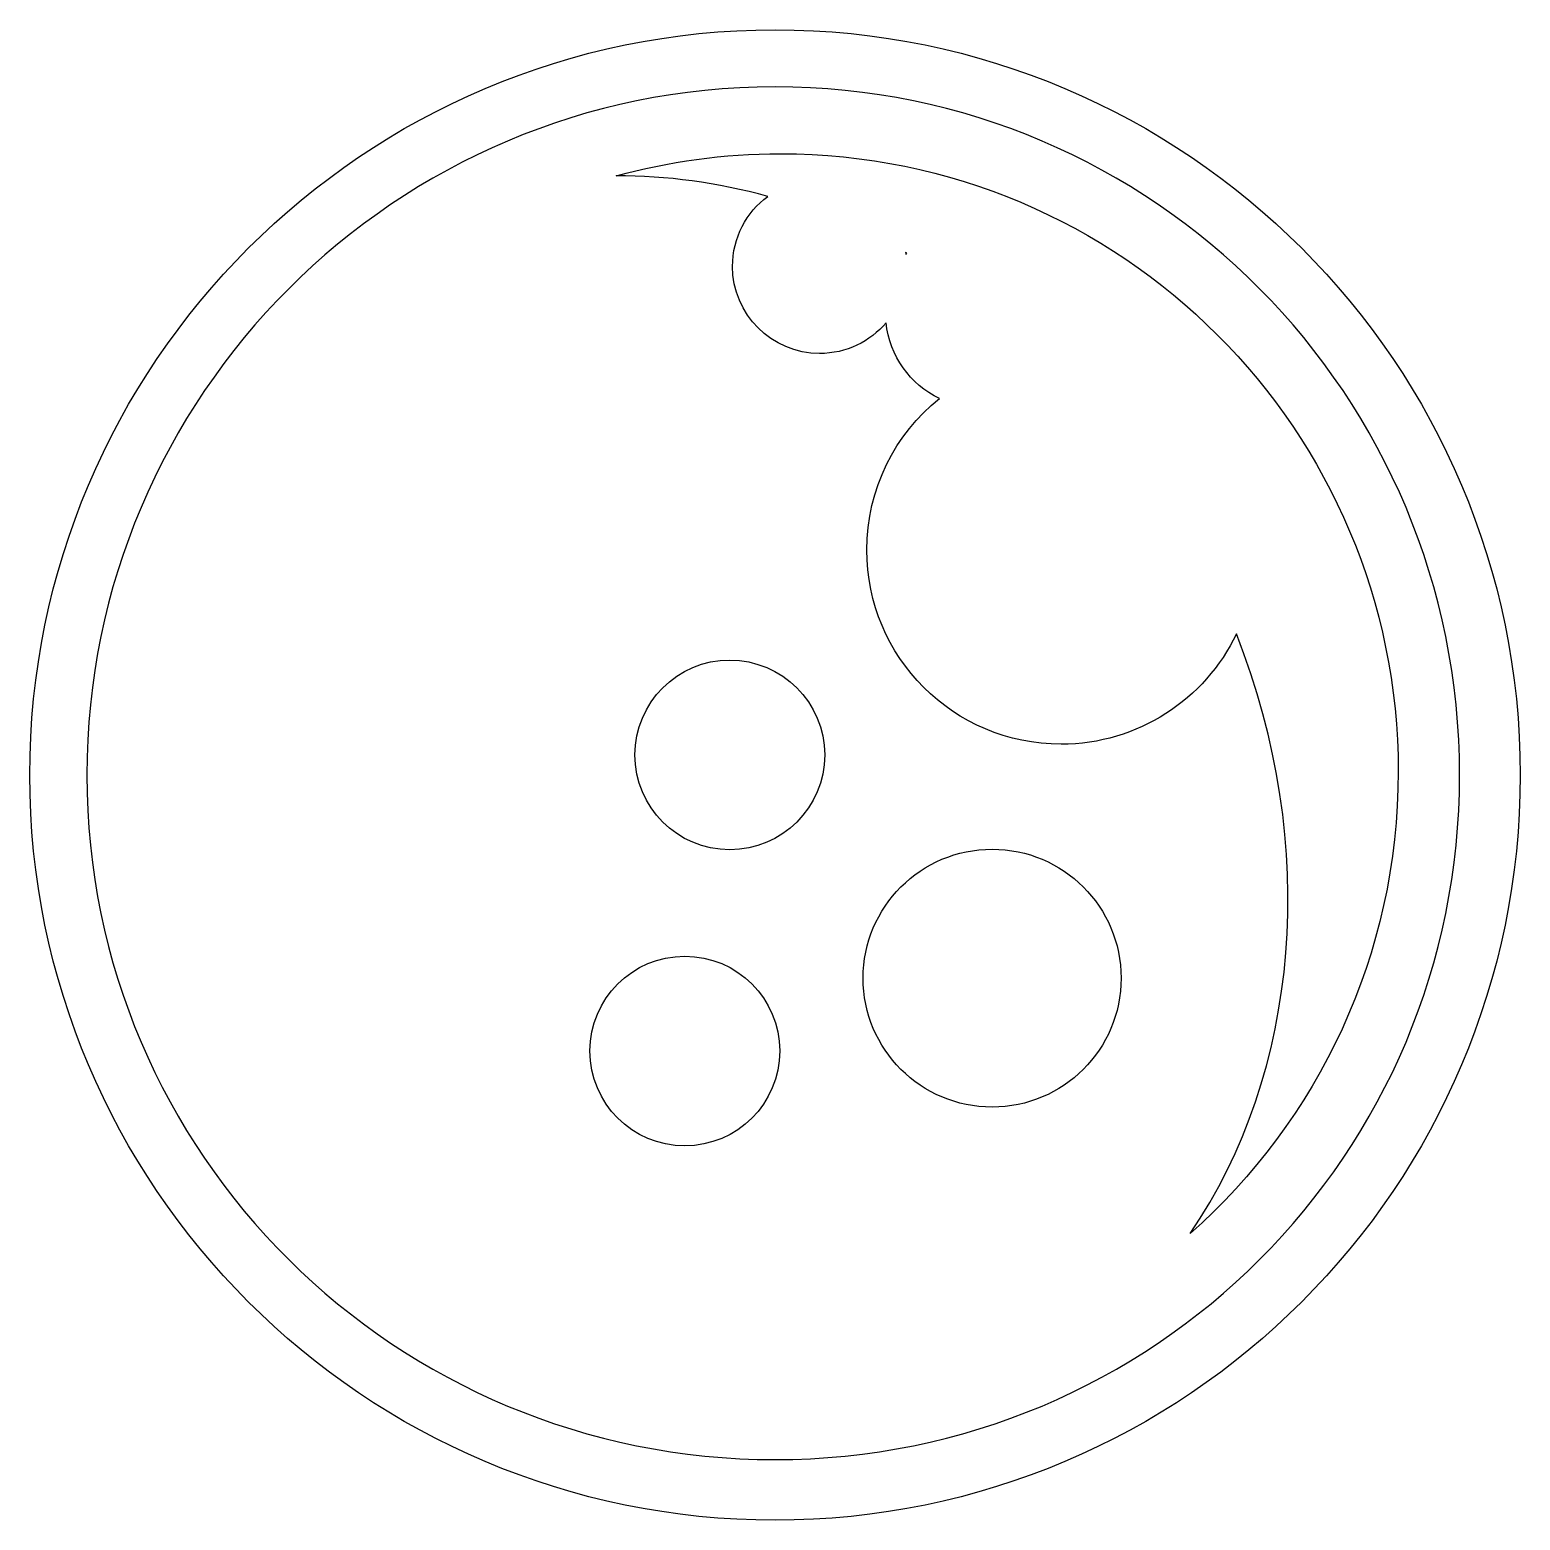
# Model space of a CAD drawing. Header units: centimetres. Extents: x -9.9 to 10, y -9.9 to 10.
import ezdxf

# ---------------------------------------------------------------- set-up
doc = ezdxf.new("R2010")
doc.units = ezdxf.units.CM
doc.header["$MEASUREMENT"] = 0
doc.layers.add('Layer 1', color=7, linetype='Continuous')

msp = doc.modelspace()

# ---------------------------------------------------------------- linework, layer by layer
at = {"layer": 'Layer 1'}
for points, knots in [([(0.06199, 10.03598), (-5.44051, 10.03598), (-9.91348, 5.56322), (-9.91348, 0.0606), (-9.91348, 0.0606), (-9.91348, -5.44181), (-5.4406, -9.91339), (0.0619, -9.91339), (0.0619, -9.91339), (5.56431, -9.91339), (10.03589, -5.44181), (10.03589, 0.0606), (10.03589, 0.0606), (10.03598, 5.56322), (5.56427, 10.03598), (0.06199, 10.03598)], [0, 0, 0, 0, 0.2, 0.2, 0.2, 0.2, 0.4, 0.4, 0.4, 0.4, 0.6, 0.6, 0.6, 0.6, 1, 1, 1, 1]), ([(0.06199, 9.27299), (5.13834, 9.27299), (9.22551, 5.13724), (9.22551, 0.06055), (9.22551, 0.06055), (9.22551, -5.01588), (5.13851, -9.10284), (0.06199, -9.10297), (0.06199, -9.10297), (-5.01461, -9.10301), (-9.15045, -5.01588), (-9.15045, 0.0606), (-9.15045, 0.0606), (-9.15045, 5.1372), (-5.01449, 9.27295), (0.06199, 9.27295), (0.06199, 9.27295), (0.06199, 9.27295), (0.06199, 9.27299), (0.06199, 9.27299)], [0, 0, 0, 0, 0.16666667, 0.16666667, 0.16666667, 0.16666667, 0.33333333, 0.33333333, 0.33333333, 0.33333333, 0.5, 0.5, 0.5, 0.5, 0.66666667, 0.66666667, 0.66666667, 0.66666667, 1, 1, 1, 1]), ([(0.13439, 8.37692), (-0.6275, 8.37692), (-1.36426, 8.2734), (-2.06492, 8.08048), (-2.06492, 8.08048), (-1.38855, 8.08398), (-0.70597, 7.99041), (-0.03424, 7.80639), (-0.03424, 7.80639), (-0.32115, 7.59429), (-0.50728, 7.25374), (-0.50728, 6.86942), (-0.50728, 6.86942), (-0.50728, 6.22552), (0.01501, 5.70322), (0.65888, 5.70322), (0.65888, 5.70322), (1.01537, 5.70322), (1.33441, 5.86346), (1.54837, 6.11562), (1.54837, 6.11562), (1.59383, 5.66737), (1.87264, 5.28828), (2.26122, 5.10106), (2.26122, 5.10106), (1.66884, 4.62414), (1.29009, 3.89269), (1.29009, 3.07299), (1.29009, 3.07299), (1.29009, 1.63666), (2.45363, 0.47308), (3.88996, 0.47308), (3.88996, 0.47308), (4.92392, 0.47308), (5.81754, 1.07524), (6.23686, 1.94896), (6.23686, 1.94896), (7.35903, -0.88709), (7.08688, -3.91972), (5.62015, -6.07619), (5.62015, -6.07619), (7.32648, -4.56164), (8.40324, -2.35293), (8.40324, 0.108), (8.40324, 0.108), (8.40324, 4.67416), (4.70047, 8.37689), (0.13444, 8.37689), (0.13444, 8.37689), (0.13444, 8.37689), (0.13439, 8.37692), (0.13439, 8.37692)], [0, 0, 0, 0, 0.07142857, 0.07142857, 0.07142857, 0.07142857, 0.14285714, 0.14285714, 0.14285714, 0.14285714, 0.21428571, 0.21428571, 0.21428571, 0.21428571, 0.28571429, 0.28571429, 0.28571429, 0.28571429, 0.35714286, 0.35714286, 0.35714286, 0.35714286, 0.42857143, 0.42857143, 0.42857143, 0.42857143, 0.5, 0.5, 0.5, 0.5, 0.57142857, 0.57142857, 0.57142857, 0.57142857, 0.64285714, 0.64285714, 0.64285714, 0.64285714, 0.71428571, 0.71428571, 0.71428571, 0.71428571, 0.78571429, 0.78571429, 0.78571429, 0.78571429, 0.85714286, 0.85714286, 0.85714286, 0.85714286, 1, 1, 1, 1]), ([(1.8093, 7.05656), (1.81495, 7.05344), (1.82069, 7.05045), (1.82642, 7.04728), (1.82642, 7.04728), (1.82203, 7.04197), (1.81748, 7.03691), (1.81322, 7.03151), (1.81322, 7.03151), (1.81204, 7.03994), (1.81061, 7.04821), (1.80926, 7.05656), (1.80926, 7.05656), (1.80926, 7.05656), (1.8093, 7.05656), (1.8093, 7.05656)], [0, 0, 0, 0, 0.2, 0.2, 0.2, 0.2, 0.4, 0.4, 0.4, 0.4, 0.6, 0.6, 0.6, 0.6, 1, 1, 1, 1]), ([(-0.54422, 1.59977), (-1.2456, 1.59977), (-1.81322, 1.0308), (-1.81322, 0.32946), (-1.81322, 0.32946), (-1.81322, -0.37192), (-1.24564, -0.93954), (-0.54422, -0.93954), (-0.54422, -0.93954), (0.15716, -0.93954), (0.72609, -0.37196), (0.72609, 0.32938), (0.72609, 0.32938), (0.72609, 1.03076), (0.15712, 1.59969), (-0.54426, 1.59969), (-0.54426, 1.59969), (-0.54426, 1.59969), (-0.54422, 1.59977), (-0.54422, 1.59977)], [0, 0, 0, 0, 0.16666667, 0.16666667, 0.16666667, 0.16666667, 0.33333333, 0.33333333, 0.33333333, 0.33333333, 0.5, 0.5, 0.5, 0.5, 0.66666667, 0.66666667, 0.66666667, 0.66666667, 1, 1, 1, 1]), ([(2.96753, -0.93166), (2.01411, -0.93166), (1.2413, -1.70447), (1.2413, -2.65789), (1.2413, -2.65789), (1.2413, -3.61131), (2.01415, -4.38425), (2.96757, -4.38425), (2.96757, -4.38425), (3.92099, -4.38425), (4.69384, -3.61131), (4.69384, -2.65789), (4.69384, -2.65789), (4.69384, -1.70447), (3.92099, -0.9317), (2.96757, -0.9317), (2.96757, -0.9317), (2.96757, -0.9317), (2.96753, -0.93166), (2.96753, -0.93166)], [0, 0, 0, 0, 0.16666667, 0.16666667, 0.16666667, 0.16666667, 0.33333333, 0.33333333, 0.33333333, 0.33333333, 0.5, 0.5, 0.5, 0.5, 0.66666667, 0.66666667, 0.66666667, 0.66666667, 1, 1, 1, 1]), ([(-1.14646, -2.3641), (-1.8478, -2.36402), (-2.41542, -2.93168), (-2.41542, -3.63302), (-2.41542, -3.63302), (-2.41542, -4.3344), (-1.84784, -4.90333), (-1.14646, -4.90333), (-1.14646, -4.90333), (-0.44512, -4.90333), (0.12385, -4.33448), (0.12385, -3.63306), (0.12385, -3.63306), (0.12385, -2.93168), (-0.44512, -2.36406), (-1.14646, -2.36406), (-1.14646, -2.36406), (-1.14646, -2.36406), (-1.14646, -2.3641), (-1.14646, -2.3641)], [0, 0, 0, 0, 0.16666667, 0.16666667, 0.16666667, 0.16666667, 0.33333333, 0.33333333, 0.33333333, 0.33333333, 0.5, 0.5, 0.5, 0.5, 0.66666667, 0.66666667, 0.66666667, 0.66666667, 1, 1, 1, 1])]:
    msp.add_open_spline(points, degree=3, knots=knots, dxfattribs=at)

doc.saveas('drawing.dxf')
